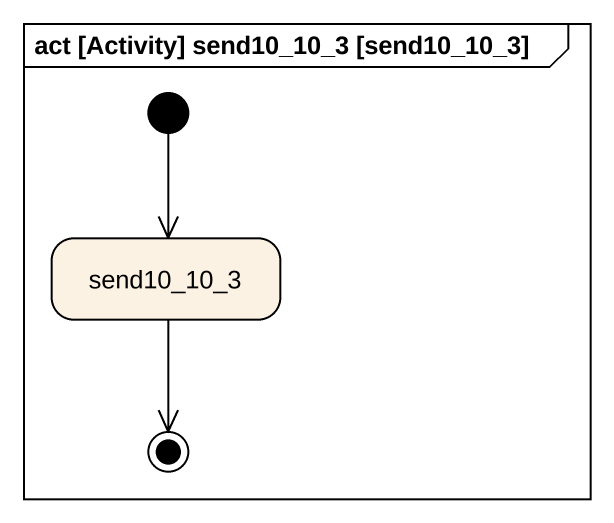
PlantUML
@startuml
mainframe act [Activity] send10_10_3 [send10_10_3]
hide empty description
state send10_10_3
[*] --> send10_10_3
send10_10_3 --> [*]
@enduml
